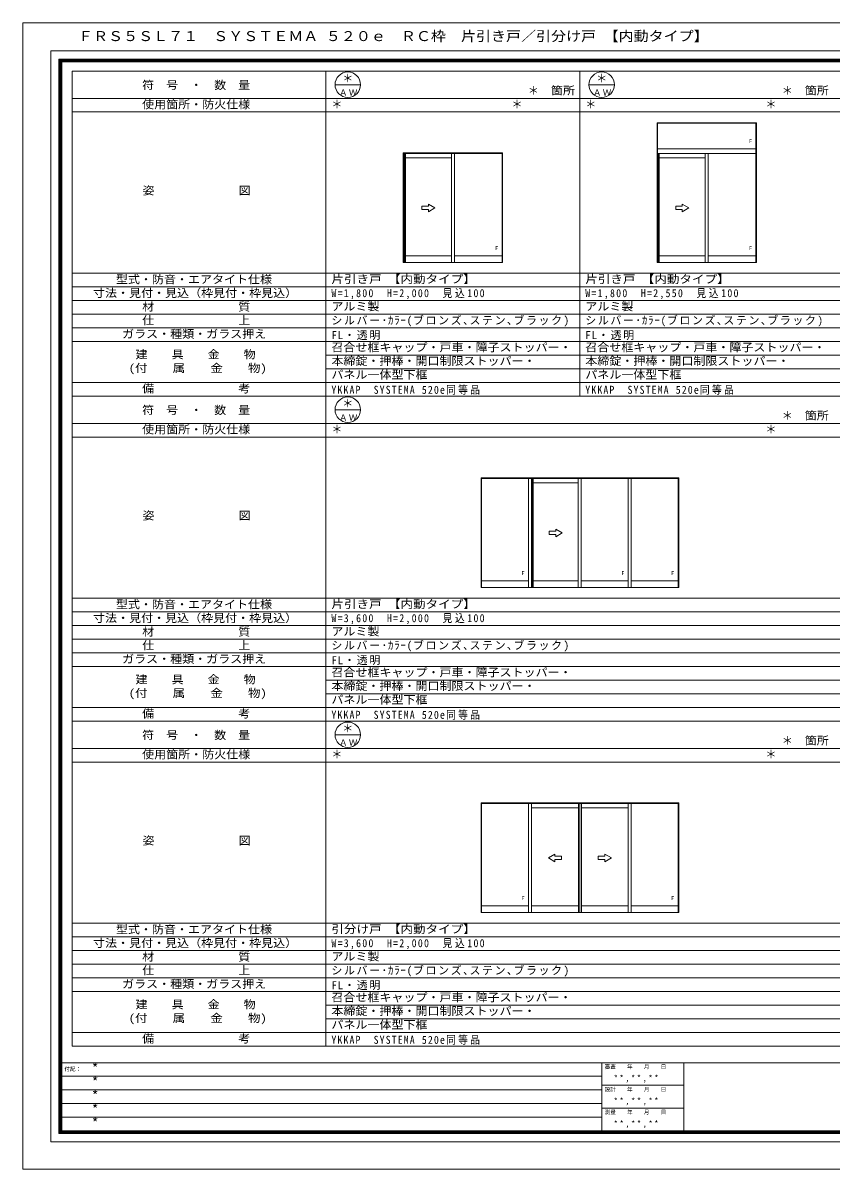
# Model space of a CAD drawing. Units: millimetres, scale not verified. Extents: x -14850 to 14850, y -10500 to 10500.
# Drawn here: x -14850 to -49, y -10500 to 10500 of the extents above; entities that cross this region are included whole.
import ezdxf
from ezdxf.enums import TextEntityAlignment as Align

# ---------------------------------------------------------------- set-up
doc = ezdxf.new("R2010")
doc.units = ezdxf.units.MM
doc.header["$LTSCALE"] = 50
doc.layers.add('0-0_0', color=7, linetype='Continuous')
doc.layers.add('0-1_USER1', color=7, linetype='Continuous', lineweight=9)
doc.layers.add('0-2_YKK_ZWAK', color=4, linetype='Continuous', lineweight=9)
doc.styles.add('ＭＳ ゴシック', font='')
doc.styles.get('ＭＳ ゴシック').set_extended_font_data('MS Gothic')

msp = doc.modelspace()

# ---------------------------------------------------------------- linework, layer by layer
at = {"layer": '0-1_USER1'}
for p, q in [((-14850, -10500), (-14850, 10500)), ((-14850, 10500), (14850, 10500)), ((-14340.23, -9999.25), (-14340.23, 9987.41)), ((-14340.23, 9987.41), (14340.79, 9987.41)), ((-14190.23, -9849.81), (-14190.23, 9837.97)), ((-14190.23, 9837.97), (14190.23, 9837.97)), ((-14177.82, -9837.41), (-14177.82, 9825.57)), ((-14177.82, 9825.57), (14177.82, 9825.57)), ((-14164.85, -9825), (-14164.85, 9812.59)), ((-14164.85, 9812.59), (14165.42, 9812.59)), ((-14152.44, -9812.03), (-14152.44, 9799.62)), ((-14152.44, 9799.62), (14152.45, 9799.62)), ((-14140.04, -9799.06), (-14140.04, 9787.22)), ((-14140.04, 9787.22), (14140.04, 9787.22)), ((-13949.96, -8247.06), (-13949.96, 9617.94)), ((-13949.96, 9617.94), (13950.04, 9617.94)), ((-9299.96, -8247.06), (-9299.96, 9617.94)), ((-4649.96, 3662.94), (-4649.96, 9617.94)), ((-9133.29, 9367.94), (-8666.63, 9367.94)), ((-4483.29, 9367.94), (-4016.63, 9367.94)), ((-13949.96, 9117.94), (13950.04, 9117.94)), ((-13949.96, 8867.94), (13950.04, 8867.94)), ((-13949.96, 5912.94), (13950.04, 5912.94)), ((-13949.96, 5662.94), (13950.04, 5662.94)), ((-13949.96, 5412.94), (13950.04, 5412.94)), ((-13949.96, 5162.94), (13950.04, 5162.94)), ((-13949.96, 4912.94), (13950.04, 4912.94)), ((-13949.96, 4662.94), (13950.04, 4662.94)), ((-9299.96, 4412.94), (13950.04, 4412.94)), ((-9299.96, 4162.94), (13950.04, 4162.94)), ((-13949.96, 3912.94), (13950.04, 3912.94)), ((-13949.96, 3662.94), (13950.04, 3662.94)), ((-9133.29, 3412.94), (-8666.63, 3412.94)), ((-13949.96, 3162.94), (13950.04, 3162.94)), ((-13949.96, 2912.94), (13950.04, 2912.94)), ((-13949.96, -42.06), (13950.04, -42.06)), ((-13949.96, -292.06), (13950.04, -292.06)), ((-13949.96, -542.06), (13950.04, -542.06)), ((-13949.96, -792.06), (13950.04, -792.06)), ((-13949.96, -1042.06), (13950.04, -1042.06)), ((-13949.96, -1292.06), (13950.04, -1292.06)), ((-9299.96, -1542.06), (13950.04, -1542.06)), ((-9299.96, -1792.06), (13950.04, -1792.06)), ((-13949.96, -2042.06), (13950.04, -2042.06)), ((-13949.96, -2292.06), (13950.04, -2292.06)), ((-9133.29, -2542.06), (-8666.63, -2542.06)), ((-13949.96, -2792.06), (13950.04, -2792.06)), ((-13949.96, -3042.06), (13950.04, -3042.06)), ((-13949.96, -5997.06), (13950.04, -5997.06)), ((-13949.96, -6247.06), (13950.04, -6247.06)), ((-13949.96, -6497.06), (13950.04, -6497.06)), ((-13949.96, -6747.06), (13950.04, -6747.06)), ((-13949.96, -6997.06), (13950.04, -6997.06)), ((-13949.96, -7247.06), (13950.04, -7247.06)), ((-9299.96, -7497.06), (13950.04, -7497.06)), ((-9299.96, -7747.06), (13950.04, -7747.06)), ((-13949.96, -7997.06), (13950.04, -7997.06)), ((-13949.96, -8247.06), (13950.04, -8247.06)), ((-14190.23, -8550.56), (14190.23, -8550.56)), ((-4245.68, -8550.56), (-4245.68, -9849.81)), ((-2746.8, -8550.56), (-2746.8, -9849.81)), ((-4245.68, -8798.68), (-14190.23, -8798.68)), ((-2746.8, -8965.6), (-4245.68, -8965.6)), ((-4245.68, -9049.62), (-14190.23, -9049.62)), ((-4245.68, -9299.44), (-14190.23, -9299.44)), ((-2746.8, -9382.33), (-4245.68, -9382.33)), ((-4245.68, -9549.25), (-14190.23, -9549.25)), ((14190.23, -9849.81), (-14190.23, -9849.81)), ((14177.82, -9837.41), (-14177.82, -9837.41)), ((14165.42, -9825), (-14164.85, -9825)), ((14152.45, -9812.03), (-14152.44, -9812.03)), ((14140.04, -9799.06), (-14140.04, -9799.06)), ((14340.79, -9999.25), (-14340.23, -9999.25)), ((-14850, -10500), (14850, -10500))]:
    msp.add_line(p, q, dxfattribs=at)
for centre in [(-8899.96, 9367.94), (-4249.96, 9367.94), (-8899.96, 3412.94), (-8899.96, -2542.06)]:
    msp.add_circle(centre, 233.33, dxfattribs=at)
at = {"layer": '0-2_YKK_ZWAK'}
for p, q in [((-3234.96, 8670.44), (-1414.96, 8670.44)), ((-3234.96, 8670.44), (-3234.96, 6110.44)), ((-3224.96, 8670.44), (-3224.96, 6110.44)), ((-3224.96, 8660.44), (-1424.96, 8660.44)), ((-1424.96, 8670.44), (-1424.96, 6110.44)), ((-1414.96, 8670.44), (-1414.96, 6110.44)), ((-3224.96, 8195.44), (-1424.96, 8195.44)), ((-7884.96, 8120.44), (-6064.96, 8120.44)), ((-7884.96, 8120.44), (-7884.96, 6110.44)), ((-7874.96, 8120.44), (-7874.96, 6110.44)), ((-6074.96, 8110.44), (-7874.96, 8110.44)), ((-7867.46, 8110.44), (-7867.46, 6110.44)), ((-7851.96, 8110.44), (-7851.96, 6110.44)), ((-7844.96, 8110.44), (-7844.96, 6110.44)), ((-7002.96, 8030.44), (-7844.96, 8030.44)), ((-7002.96, 8110.44), (-7002.96, 6110.44)), ((-6947.96, 8110.44), (-6947.96, 6110.44)), ((-6074.96, 8120.44), (-6074.96, 6110.44)), ((-6064.96, 8120.44), (-6064.96, 6110.44)), ((-1424.96, 8110.44), (-3224.96, 8110.44)), ((-3217.46, 8110.44), (-3217.46, 6110.44)), ((-3201.96, 8110.44), (-3201.96, 6110.44)), ((-3194.96, 8110.44), (-3194.96, 6110.44)), ((-2352.96, 8030.44), (-3194.96, 8030.44)), ((-2352.96, 8110.44), (-2352.96, 6110.44)), ((-2297.96, 8110.44), (-2297.96, 6110.44)), ((-7543.71, 7140.44), (-7543.71, 7080.44)), ((-7423.71, 7140.44), (-7543.71, 7140.44)), ((-7423.71, 7140.44), (-7423.71, 7179.72)), ((-7303.71, 7110.43), (-7423.71, 7179.72)), ((-2893.71, 7140.44), (-2893.71, 7080.44)), ((-2773.71, 7140.44), (-2893.71, 7140.44)), ((-2773.71, 7140.44), (-2773.71, 7179.72)), ((-2653.71, 7110.43), (-2773.71, 7179.72)), ((-7543.71, 7080.44), (-7423.71, 7080.44)), ((-7303.71, 7110.43), (-7423.71, 7041.16)), ((-7423.71, 7041.16), (-7423.71, 7080.44)), ((-2893.71, 7080.44), (-2773.71, 7080.44)), ((-2653.71, 7110.43), (-2773.71, 7041.16)), ((-2773.71, 7041.16), (-2773.71, 7080.44)), ((-6064.96, 6110.44), (-7884.96, 6110.44)), ((-7002.96, 6235.44), (-7844.96, 6235.44)), ((-6947.96, 6235.44), (-6074.96, 6235.44)), ((-1414.96, 6110.44), (-3234.96, 6110.44)), ((-2352.96, 6235.44), (-3194.96, 6235.44)), ((-2297.96, 6235.44), (-1424.96, 6235.44)), ((-6459.96, 2165.44), (-6459.96, 155.44)), ((-6459.96, 2165.44), (-2839.96, 2165.44)), ((-6449.96, 2165.44), (-6449.96, 155.44)), ((-6449.96, 2155.44), (-2849.96, 2155.44)), ((-5591.96, 2155.44), (-5591.96, 155.44)), ((-5536.96, 2155.44), (-5536.96, 155.44)), ((-5529.46, 2155.44), (-5529.46, 155.44)), ((-5513.96, 2155.44), (-5513.96, 155.44)), ((-5506.96, 2155.44), (-5506.96, 155.44)), ((-4678.96, 2155.44), (-4678.96, 155.44)), ((-4623.96, 2155.44), (-4623.96, 155.44)), ((-3762.96, 2155.44), (-3762.96, 155.44)), ((-3707.96, 2155.44), (-3707.96, 155.44)), ((-2849.96, 2165.44), (-2849.96, 155.44)), ((-2839.96, 2165.44), (-2839.96, 155.44)), ((-5506.96, 2075.44), (-4678.96, 2075.44)), ((-5212.58, 1185.44), (-5212.58, 1125.44)), ((-5092.58, 1185.44), (-5212.58, 1185.44)), ((-5212.58, 1125.44), (-5092.58, 1125.44)), ((-5092.58, 1185.44), (-5092.58, 1224.72)), ((-4972.58, 1155.44), (-5092.58, 1224.72)), ((-4972.58, 1155.44), (-5092.58, 1086.15)), ((-5092.58, 1086.15), (-5092.58, 1125.44)), ((-5591.96, 280.44), (-6449.96, 280.44)), ((-4678.96, 280.44), (-5506.96, 280.44)), ((-3762.96, 280.44), (-4623.96, 280.44)), ((-3707.96, 280.44), (-2849.96, 280.44)), ((-6459.96, 155.44), (-2839.96, 155.44)), ((-6459.96, -5799.56), (-6459.96, -3789.56)), ((-6459.96, -3789.56), (-2839.96, -3789.56)), ((-6449.96, -5799.56), (-6449.96, -3789.56)), ((-6449.96, -3799.56), (-2849.96, -3799.56)), ((-5589.97, -3799.56), (-5589.97, -5799.56)), ((-5534.97, -3799.56), (-5534.97, -5799.56)), ((-5534.97, -3879.56), (-4677.46, -3879.56)), ((-4677.46, -3799.56), (-4677.46, -5799.56)), ((-4652.46, -3799.56), (-4652.46, -5799.56)), ((-4647.46, -3799.56), (-4647.46, -5799.56)), ((-4622.46, -3799.56), (-4622.46, -5799.56)), ((-4622.46, -3879.56), (-3764.96, -3879.56)), ((-3764.96, -3799.56), (-3764.96, -5799.56)), ((-3709.96, -3799.56), (-3709.96, -5799.56)), ((-2849.96, -5799.56), (-2849.96, -3789.56)), ((-2839.96, -5799.56), (-2839.96, -3789.56)), ((-5226.84, -4799.56), (-5106.84, -4730.28)), ((-5226.84, -4799.56), (-5106.84, -4868.85)), ((-5106.84, -4769.56), (-5106.84, -4730.28)), ((-5106.84, -4769.56), (-4986.84, -4769.56)), ((-5106.84, -4868.85), (-5106.84, -4829.56)), ((-4986.84, -4829.56), (-5106.84, -4829.56)), ((-4986.84, -4769.56), (-4986.84, -4829.56)), ((-4313.08, -4769.56), (-4313.08, -4829.56)), ((-4193.08, -4769.56), (-4313.08, -4769.56)), ((-4313.08, -4829.56), (-4193.08, -4829.56)), ((-4193.08, -4769.56), (-4193.08, -4730.28)), ((-4073.08, -4799.56), (-4193.08, -4730.28)), ((-4073.08, -4799.56), (-4193.08, -4868.85)), ((-4193.08, -4868.85), (-4193.08, -4829.56)), ((-6459.96, -5799.56), (-2839.96, -5799.56)), ((-6449.96, -5674.56), (-5589.97, -5674.56)), ((-5534.97, -5674.56), (-4677.46, -5674.56)), ((-4622.46, -5674.56), (-3764.96, -5674.56)), ((-3709.96, -5674.56), (-2849.96, -5674.56))]:
    msp.add_line(p, q, dxfattribs=at)

# ---------------------------------------------------------------- texts
at = {"layer": '0-0_0', "color": 3, "style": 'ＭＳ ゴシック', "width": 1.1}
msp.add_text('ＦＲＳ５ＳＬ７１\u3000ＳＹＳＴＥＭＡ ５２０ｅ\u3000ＲＣ枠\u3000片引き戸／引分け戸 【内動タイプ】', height=183.3, dxfattribs=at).set_placement((-13840.22, 10112.41), align=Align.BOTTOM_LEFT)
at = {"layer": '0-0_0', "style": 'ＭＳ ゴシック'}
for p in [(-8999.96, 9367.94), (-4349.96, 9367.94), (-5599.96, 9142.94), (-949.96, 9142.94), (-9199.96, 8892.94), (-5899.96, 8892.94), (-4549.96, 8892.94), (-1249.96, 8892.94), (-8999.96, 3412.94), (-949.96, 3187.94), (-9199.96, 2937.94), (-1249.96, 2937.94), (-8999.96, -2542.06), (-949.96, -2767.06), (-9199.96, -3017.06), (-1249.96, -3017.06)]:
    msp.add_text('＊', height=146.6, dxfattribs=at).set_placement(p, align=Align.BOTTOM_LEFT)
for s, width, p in [('片引き戸 【内動タイプ】', 1.15, (-9199.96, 5687.94)), ('片引き戸 【内動タイプ】', 1.15, (-4549.96, 5687.94)), ('アルミ製', 1.1, (-9199.96, 5187.94)), ('アルミ製', 1.1, (-4549.96, 5187.94)), ('召合せ框キャップ・戸車・障子ストッパー・', 1.1, (-9199.96, 4437.94)), ('召合せ框キャップ・戸車・障子ストッパー・', 1.1, (-4549.96, 4437.94)), ('本締錠・押棒・開口制限ストッパー・', 1.1, (-9199.96, 4187.94)), ('本締錠・押棒・開口制限ストッパー・', 1.1, (-4549.96, 4187.94)), ('パネル一体型下框', 1.1, (-9199.96, 3937.94)), ('パネル一体型下框', 1.1, (-4549.96, 3937.94)), ('片引き戸 【内動タイプ】', 1.15, (-9199.96, -267.06)), ('アルミ製', 1.1, (-9199.96, -767.06)), ('召合せ框キャップ・戸車・障子ストッパー・', 1.1, (-9199.96, -1517.06)), ('本締錠・押棒・開口制限ストッパー・', 1.1, (-9199.96, -1767.06)), ('パネル一体型下框', 1.1, (-9199.96, -2017.06)), ('引分け戸 【内動タイプ】', 1.15, (-9199.96, -6222.06)), ('アルミ製', 1.1, (-9199.96, -6722.06)), ('召合せ框キャップ・戸車・障子ストッパー・', 1.1, (-9199.96, -7472.06)), ('本締錠・押棒・開口制限ストッパー・', 1.1, (-9199.96, -7722.06)), ('パネル一体型下框', 1.1, (-9199.96, -7972.06))]:
    msp.add_text(s, height=146.6, dxfattribs=dict(at, width=width)).set_placement(p, align=Align.BOTTOM_LEFT)
at = {"layer": '0-0_0', "char_height": 146.6, "attachment_point": 7, "style": 'ＭＳ ゴシック'}
for s, insert in [('\\T1.26;\\W0.9;W=1,800\\~\\~H=2,000\\~\\~見込100', (-9199.96, 5437.94)), ('\\T1.26;\\W0.9;W=1,800\\~\\~H=2,550\\~\\~見込100', (-4549.96, 5437.94)), ('\\T1.15;シルバー･ｶﾗｰ(ブロンズ､ステン､ブラック)', (-9199.96, 4937.94)), ('\\T1.15;シルバー･ｶﾗｰ(ブロンズ､ステン､ブラック)', (-4549.96, 4937.94)), ('\\T1.16;FL・透明', (-9199.96, 4687.94)), ('\\T1.16;FL・透明', (-4549.96, 4687.94)), ('\\T1.23;\\W0.9;YKKAP\u3000SYSTEMA\\~520e同等品', (-9199.96, 3687.94)), ('\\T1.23;\\W0.9;YKKAP\u3000SYSTEMA\\~520e同等品', (-4549.96, 3687.94)), ('\\T1.26;\\W0.9;W=3,600\\~\\~H=2,000\\~\\~見込100', (-9199.96, -517.06)), ('\\T1.15;シルバー･ｶﾗｰ(ブロンズ､ステン､ブラック)', (-9199.96, -1017.06)), ('\\T1.16;FL・透明', (-9199.96, -1267.06)), ('\\T1.23;\\W0.9;YKKAP\u3000SYSTEMA\\~520e同等品', (-9199.96, -2267.06)), ('\\T1.26;\\W0.9;W=3,600\\~\\~H=2,000\\~\\~見込100', (-9199.96, -6472.06)), ('\\T1.15;シルバー･ｶﾗｰ(ブロンズ､ステン､ブラック)', (-9199.96, -6972.06)), ('\\T1.16;FL・透明', (-9199.96, -7222.06)), ('\\T1.23;\\W0.9;YKKAP\u3000SYSTEMA\\~520e同等品', (-9199.96, -8222.06))]:
    msp.add_mtext(s, dxfattribs=dict(at, insert=insert))
at = {"layer": '0-1_USER1', "style": 'ＭＳ ゴシック'}
for s, width, p in [('符\u3000号\u3000・\u3000数\u3000量', 1.1, (-12666.33, 9242.94)), ('箇所', 1.1, (-5179.96, 9142.94)), ('箇所', 1.1, (-529.96, 9142.94)), ('使用箇所・防火仕様', 1.1, (-12666.33, 8887.94)), ('姿\u3000\u3000\u3000\u3000\u3000\u3000\u3000図', 1.1, (-12659.66, 7310.44)), ('型式・防音・エアタイト仕様', 1.1, (-13146.33, 5682.94)), ('寸法・見付・見込（枠見付・枠見込）', 1.1, (-13566.33, 5432.94)), ('材\u3000\u3000\u3000\u3000\u3000\u3000\u3000質', 1.1, (-12666.33, 5182.94)), ('仕\u3000\u3000\u3000\u3000\u3000\u3000\u3000上', 1.1, (-12666.33, 4932.94)), ('ガラス・種類・ガラス押え', 1.1, (-13033, 4682.94)), ('建\u3000\u3000具\u3000\u3000金\u3000\u3000物', 1.1, (-12786.33, 4307.94)), ('(付\u3000\u3000属\u3000\u3000金\u3000\u3000物)', 1.15, (-12913, 4057.94)), ('備\u3000\u3000\u3000\u3000\u3000\u3000\u3000考', 1.1, (-12666.33, 3682.94)), ('符\u3000号\u3000・\u3000数\u3000量', 1.1, (-12666.33, 3287.94)), ('箇所', 1.1, (-529.96, 3187.94)), ('使用箇所・防火仕様', 1.1, (-12666.33, 2932.94)), ('姿\u3000\u3000\u3000\u3000\u3000\u3000\u3000図', 1.1, (-12659.66, 1355.44)), ('型式・防音・エアタイト仕様', 1.1, (-13146.33, -272.06)), ('寸法・見付・見込（枠見付・枠見込）', 1.1, (-13566.33, -522.06)), ('材\u3000\u3000\u3000\u3000\u3000\u3000\u3000質', 1.1, (-12666.33, -772.06)), ('仕\u3000\u3000\u3000\u3000\u3000\u3000\u3000上', 1.1, (-12666.33, -1022.06)), ('ガラス・種類・ガラス押え', 1.1, (-13033, -1272.06)), ('建\u3000\u3000具\u3000\u3000金\u3000\u3000物', 1.1, (-12786.33, -1647.06)), ('(付\u3000\u3000属\u3000\u3000金\u3000\u3000物)', 1.15, (-12913, -1897.06)), ('備\u3000\u3000\u3000\u3000\u3000\u3000\u3000考', 1.1, (-12666.33, -2272.06)), ('符\u3000号\u3000・\u3000数\u3000量', 1.1, (-12666.33, -2667.06)), ('箇所', 1.1, (-529.96, -2767.06)), ('使用箇所・防火仕様', 1.1, (-12666.33, -3022.06)), ('姿\u3000\u3000\u3000\u3000\u3000\u3000\u3000図', 1.1, (-12659.66, -4599.56)), ('型式・防音・エアタイト仕様', 1.1, (-13146.33, -6227.06)), ('寸法・見付・見込（枠見付・枠見込）', 1.1, (-13566.33, -6477.06)), ('材\u3000\u3000\u3000\u3000\u3000\u3000\u3000質', 1.1, (-12666.33, -6727.06)), ('仕\u3000\u3000\u3000\u3000\u3000\u3000\u3000上', 1.1, (-12666.33, -6977.06)), ('ガラス・種類・ガラス押え', 1.1, (-13033, -7227.06)), ('建\u3000\u3000具\u3000\u3000金\u3000\u3000物', 1.1, (-12786.33, -7602.06)), ('(付\u3000\u3000属\u3000\u3000金\u3000\u3000物)', 1.15, (-12913, -7852.06)), ('備\u3000\u3000\u3000\u3000\u3000\u3000\u3000考', 1.1, (-12666.33, -8227.06))]:
    msp.add_text(s, height=146.6, dxfattribs=dict(at, width=width)).set_placement(p, align=Align.BOTTOM_LEFT)
at = {"layer": '0-1_USER1', "color": 3, "style": 'ＭＳ ゴシック'}
for p in [(-13590.04, -8798.68), (-13590.04, -9049.62), (-13590.04, -9299.62), (-13590.04, -9550.38), (-13590.04, -9800.38)]:
    msp.add_text('*', height=183.3, dxfattribs=at).set_placement(p, align=Align.BOTTOM_LEFT)
at = {"layer": '0-1_USER1', "color": 4, "style": 'ＭＳ ゴシック'}
for s, p in [('審査\u3000\u3000年\u3000\u3000月\u3000\u3000日', (-4195.68, -8683.68)), ('付記：', (-14090.04, -8723.68)), ('設計\u3000\u3000年\u3000\u3000月\u3000\u3000日', (-4195.68, -9098.72)), ('測量\u3000\u3000年\u3000\u3000月\u3000\u3000日', (-4195.68, -9515.45))]:
    msp.add_text(s, height=73.31, dxfattribs=at).set_placement(p, align=Align.BOTTOM_LEFT)
at = {"layer": '0-1_USER1', "char_height": 110, "attachment_point": 7, "style": 'ＭＳ ゴシック'}
for s, insert in [('\\T1.17;ＡＷ', (-9059.96, 9167.94)), ('\\T1.17;ＡＷ', (-4409.96, 9167.94)), ('\\T1.17;ＡＷ', (-9059.96, 3212.94)), ('\\T1.17;ＡＷ', (-9059.96, -2742.06)), ('\\T1.39;\\W0.85;**,**,**', (-4029.7, -8916.54)), ('\\T1.39;\\W0.85;**,**,**', (-4029.7, -9333.27)), ('\\T1.39;\\W0.85;**,**,**', (-4029.7, -9750))]:
    msp.add_mtext(s, dxfattribs=dict(at, insert=insert))
at = {"layer": '0-2_YKK_ZWAK', "style": 'ＭＳ ゴシック'}
for p in [(-1552.8, 8275.97), (-6202.8, 6315.97), (-1552.8, 6315.97), (-5719.8, 360.97), (-3890.8, 360.97), (-2977.8, 360.97), (-5717.81, -5594.03), (-2977.8, -5594.03)]:
    msp.add_text('F', height=73.31, dxfattribs=at).set_placement(p, align=Align.BOTTOM_LEFT)

doc.saveas('drawing.dxf')
